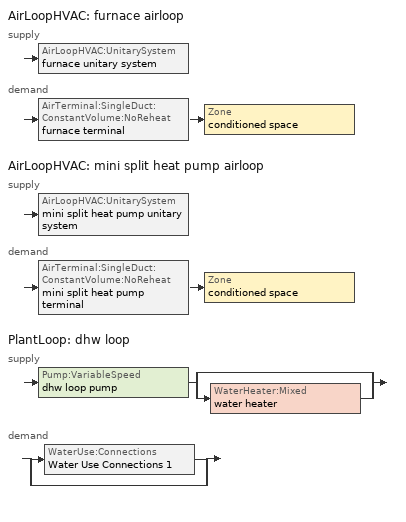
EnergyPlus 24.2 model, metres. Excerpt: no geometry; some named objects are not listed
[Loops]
AirLoopHVAC 'furnace airloop'
 supply: AirLoopHVAC:UnitarySystem 'furnace unitary system'
 demand: AirTerminal:SingleDuct:ConstantVolume:NoReheat 'furnace terminal' > Zone 'conditioned space'
AirLoopHVAC 'mini split heat pump airloop'
 supply: AirLoopHVAC:UnitarySystem 'mini split heat pump unitary system'
 demand: AirTerminal:SingleDuct:ConstantVolume:NoReheat 'mini split heat pump terminal' > Zone 'conditioned space'
PlantLoop 'dhw loop'
 supply: Pump:VariableSpeed 'dhw loop pump' > split
  | bypass
  | WaterHeater:Mixed 'water heater'
 demand: split
  | WaterUse:Connections 'Water Use Connections 1'
  | bypass
[ZoneControl:Thermostat]
conditioned space Thermostat: Zone or ZoneList=conditioned space; Control Type Schedule=conditioned space Thermostat Schedule; Control 1=conditioned space temperature setpoint; Temperature Difference Between Cutout And Setpoint {deltaC}=0
[ThermostatSetpoint:DualSetpoint]
conditioned space temperature setpoint: Heating Setpoint Temperature Schedule=heating setpoint; Cooling Setpoint Temperature Schedule=cooling setpoint
[AirLoopHVAC:UnitarySystem] Control Type=Load; Controlling Zone or Thermostat Location=conditioned space; Dehumidification Control Type=None; Availability Schedule=Always On Discrete; Fan Placement=BlowThrough; DX Heating Coil Sizing Ratio=1; Use DOAS DX Cooling Coil=No; Minimum Supply Air Temperature {C}=2; Latent Load Control=SensibleOnlyLoadControl; Heating Supply Air Flow Rate Method=SupplyAirFlowRate; No Load Supply Air Flow Rate Method=SupplyAirFlowRate; No Load Supply Air Flow Rate {m3/s}=0; No Load Supply Air Flow Rate Control Set To Low Speed=Yes; Maximum Supply Air Temperature {C}=48.8889; Maximum Outdoor Dry-Bulb Temperature for Supplemental Heater Operation {C}=21; Ancillary On-Cycle Electric Power {W}=0; Ancillary Off-Cycle Electric Power {W}=0
Name | Supply Fan | Supply Air Fan Operating Mode Schedule | Heating Coil | Cooling Supply Air Flow Rate Method | Heating Supply Air Flow Rate {m3/s} | Cooling Coil | Cooling Supply Air Flow Rate {m3/s} | Design Specification Multispeed Object
unit heater unitary system | unit heater supply fan | unit heater auto fan schedule | unit heater htg coil | None | 0.00141584
furnace unitary system | furnace supply fan | furnace auto fan schedule | furnace htg coil | None | 0.435136
mini split heat pump unitary system | mini split heat pump supply fan | mini split heat pump auto fan schedule | mini split heat pump htg coil | SupplyAirFlowRate | 0.182644 | mini split heat pump clg coil | 0.182644 | Unitary System Performance Multispeed 1
[Fan:SystemModel] Availability Schedule=Always On Discrete; Speed Control Method=Discrete; Electric Power Minimum Flow Rate Fraction=0.2; Design Pressure Rise {Pa}=500; Motor Efficiency=1; Motor In Air Stream Fraction=1; Design Electric Power Consumption {W}=Autosize; Design Power Sizing Method=PowerPerFlow; Electric Power Per Unit Flow Rate Per Unit Pressure {W/((m3/s)-Pa)}=1.66667; Fan Total Efficiency=0.7; Motor Loss Radiative Fraction=0
Name | Design Maximum Air Flow Rate {m3/s} | Electric Power Per Unit Flow Rate {W/(m3/s)} | Number of Speeds | Speed Flow Fraction 1 | Speed Electric Power Fraction 1 | Speed Flow Fraction 2 | Speed Electric Power Fraction 2 | Speed Flow Fraction 3 | Speed Electric Power Fraction 3 | Speed Flow Fraction 4 | Speed Electric Power Fraction 4
unit heater supply fan | 0.00141584 | 28251.7 | 1 | 1 | 1
furnace supply fan | 0.435136 | 1059.44 | 1 | 1 | 1
mini split heat pump supply fan | 0.224931 | 148.322 | 4 | 0.20706 | 0.00888 | 0.252 | 0.016 | 0.812 | 0.53539 | 1 | 1
[Coil:Heating:Fuel] Availability Schedule=Always On Discrete; On Cycle Parasitic Electric Load {W}=0; Off Cycle Parasitic Fuel Load {W}=0
Name | Fuel Type | Burner Efficiency | Nominal Capacity {W}
unit heater htg coil | OtherFuel1 | 0.3 | 0.293071
furnace htg coil | FuelOilNo2 | 0.83 | 14753.2
[AirTerminal:SingleDuct:ConstantVolume:NoReheat] Availability Schedule=Always On Discrete
Name | Maximum Air Flow Rate {m3/s}
furnace terminal | 0.435136
mini split heat pump terminal | 0.182644
[Zone equipment]
conditioned space: unit heater unitary system, furnace terminal, mini split heat pump terminal
[AirLoopHVAC] Design Return Air Flow Fraction of Supply Air Flow=1
Name | Design Supply Air Flow Rate {m3/s}
furnace airloop | 0.435136
mini split heat pump airloop | 0.182644
[Sizing:System] Type of Load to Size On=Sensible; Design Outdoor Air Flow Rate {m3/s}=Autosize; Central Heating Maximum System Air Flow Ratio=0.3; Preheat Design Temperature {C}=7; Preheat Design Humidity Ratio {kgWater/kgDryAir}=0.008; Precool Design Temperature {C}=12.8; Precool Design Humidity Ratio {kgWater/kgDryAir}=0.008; Central Cooling Design Supply Air Temperature {C}=12.8; Central Heating Design Supply Air Temperature {C}=16.7; Type of Zone Sum to Use=NonCoincident; 100% Outdoor Air in Cooling=Yes; 100% Outdoor Air in Heating=Yes; Central Cooling Design Supply Air Humidity Ratio {kgWater/kgDryAir}=0.0085; Central Heating Design Supply Air Humidity Ratio {kgWater/kgDryAir}=0.008; Cooling Supply Air Flow Rate Method=DesignDay; Cooling Supply Air Flow Rate {m3/s}=0; Cooling Supply Air Flow Rate Per Floor Area {m3/s-m2}=0.00996765; Cooling Fraction of Autosized Cooling Supply Air Flow Rate=1; Cooling Supply Air Flow Rate Per Unit Cooling Capacity {m3/s-W}=3.94755e-05; Heating Supply Air Flow Rate Method=DesignDay; Heating Supply Air Flow Rate {m3/s}=0; Heating Supply Air Flow Rate Per Floor Area {m3/s-m2}=0.00996765; Heating Fraction of Autosized Heating Supply Air Flow Rate=1; Heating Fraction of Autosized Cooling Supply Air Flow Rate=1; Heating Supply Air Flow Rate Per Unit Heating Capacity {m3/s-W}=3.15882e-05; System Outdoor Air Method=ZoneSum; Zone Maximum Outdoor Air Fraction=1; Cooling Design Capacity Method=CoolingDesignCapacity; Cooling Design Capacity {W}=Autosize; Cooling Design Capacity Per Floor Area {W/m2}=234.7; Fraction of Autosized Cooling Design Capacity=1; Heating Design Capacity Method=HeatingDesignCapacity; Heating Design Capacity {W}=Autosize; Heating Design Capacity Per Floor Area {W/m2}=157; Fraction of Autosized Heating Design Capacity=1; Central Cooling Capacity Control Method=OnOff; Occupant Diversity=Autosize
furnace airloop; mini split heat pump airloop
[AvailabilityManager:Scheduled] Schedule=Always On Discrete
furnace airloop Availability Manager; mini split heat pump airloop Availability Manager
[Coil:Heating:DX:MultiSpeed]
mini split heat pump htg coil: Availability Schedule=Always On Discrete; Minimum Outdoor Dry-Bulb Temperature for Compressor Operation {C}=-3.88889; Crankcase Heater Capacity {W}=50; Maximum Outdoor Dry-Bulb Temperature for Crankcase Heater Operation {C}=10; Defrost Energy Input Ratio Function of Temperature Curve=Defrosteir; Maximum Outdoor Dry-Bulb Temperature for Defrost Operation {C}=4.44444; Defrost Strategy=ReverseCycle; Defrost Control=Timed; Defrost Time Period Fraction=0.058333; Resistive Defrost Heater Capacity {W}=AutoSize; Apply Part Load Fraction to Speeds Greater than 1=No; Fuel Type=Electricity; Region number for Calculating HSPF=4; Number of Speeds=2; Speed Gross Rated Heating Capacity 1 {W}=1054.64; Speed Gross Rated Heating COP 1 {W/W}=3.80629; Speed Rated Air Flow Rate 1 {m3/s}=0.05664; Speed Rated Supply Air Fan Power Per Volume Flow Rate 2017 1 {W/(m3/s)}=773.3; Speed Rated Supply Air Fan Power Per Volume Flow Rate 2023 1 {W/(m3/s)}=934.4; Speed Heating Capacity Function of Temperature Curve Name 1=Heat-CAP-fT1; Speed Heating Capacity Function of Flow Fraction Curve Name 1=Heat-CAP-fFF1; Speed Energy Input Ratio Function of Temperature Curve Name 1=Heat-EIR-fT1; Speed Energy Input Ratio Function of Flow Fraction Curve Name 1=Heat-EIR-fFF1; Speed Part Load Fraction Correlation Curve Name 1=Heat-PLF-fPLR1; Speed Rated Waste Heat Fraction of Power Input 1=0.2; Speed Waste Heat Function of Temperature Curve Name 1=ConstantBiquadratic 1; Speed Gross Rated Heating Capacity 2 {W}=4153.86; Speed Gross Rated Heating COP 2 {W/W}=2.55546; Speed Rated Air Flow Rate 2 {m3/s}=0.224762; Speed Rated Supply Air Fan Power Per Volume Flow Rate 2017 2 {W/(m3/s)}=773.3; Speed Rated Supply Air Fan Power Per Volume Flow Rate 2023 2 {W/(m3/s)}=934.4; Speed Heating Capacity Function of Temperature Curve Name 2=Heat-CAP-fT2; Speed Heating Capacity Function of Flow Fraction Curve Name 2=Heat-CAP-fFF2; Speed Energy Input Ratio Function of Temperature Curve Name 2=Heat-EIR-fT2; Speed Energy Input Ratio Function of Flow Fraction Curve Name 2=Heat-EIR-fFF2; Speed Part Load Fraction Correlation Curve Name 2=Heat-PLF-fPLR2; Speed Rated Waste Heat Fraction of Power Input 2=0.2; Speed Waste Heat Function of Temperature Curve Name 2=ConstantBiquadratic 1
[Coil:Cooling:DX:MultiSpeed]
mini split heat pump clg coil: Availability Schedule=Always On Discrete; Condenser Type=AirCooled; Minimum Outdoor Dry-Bulb Temperature for Compressor Operation {C}=-25; Apply Part Load Fraction to Speeds Greater than 1=No; Apply Latent Degradation to Speeds Greater than 1=No; Crankcase Heater Capacity {W}=50; Maximum Outdoor Dry-Bulb Temperature for Crankcase Heater Operation {C}=10; Basin Heater Capacity {W/K}=0; Basin Heater Setpoint Temperature {C}=2; Fuel Type=Electricity; Number of Speeds=2; Speed Gross Rated Total Cooling Capacity 1 {W}=867.288; Speed Gross Rated Sensible Heat Ratio 1=0.806404; Speed Gross Rated Cooling COP 1 {W/W}=3.24129; Speed Rated Air Flow Rate 1 {m3/s}=0.0465387; Speed Rated Evaporator Fan Power Per Volume Flow Rate 2017 1 {W/(m3/s)}=773.3; Speed Rated Evaporator Fan Power Per Volume Flow Rate 2023 1 {W/(m3/s)}=934.4; Speed Total Cooling Capacity Function of Temperature Curve Name 1=Cool-CAP-fT1; Speed Total Cooling Capacity Function of Flow Fraction Curve Name 1=Cool-CAP-fFF1; Speed Energy Input Ratio Function of Temperature Curve Name 1=Cool-EIR-fT1; Speed Energy Input Ratio Function of Flow Fraction Curve Name 1=Cool-EIR-fFF1; Speed Part Load Fraction Correlation Curve Name 1=Cool-PLF-fPLR1; Speed Nominal Time for Condensate Removal to Begin 1 {s}=1000; Speed Ratio of Initial Moisture Evaporation Rate and Steady State Latent Capacity 1=1.5; Speed Maximum Cycling Rate 1 {cycles/hr}=3; Speed Latent Capacity Time Constant 1 {s}=45; Speed Rated Waste Heat Fraction of Power Input 1=0.2; Speed Waste Heat Function of Temperature Curve Name 1=ConstantBiquadratic; Speed Evaporative Condenser Effectiveness 1=0.9; Speed Evaporative Condenser Air Flow Rate 1 {m3/s}=AutoSize; Speed Rated Evaporative Condenser Pump Power Consumption 1 {W}=AutoSize; Speed Gross Rated Total Cooling Capacity 2 {W}=3417.85; Speed Gross Rated Sensible Heat Ratio 2=0.759942; Speed Gross Rated Cooling COP 2 {W/W}=2.58185; Speed Rated Air Flow Rate 2 {m3/s}=0.182507; Speed Rated Evaporator Fan Power Per Volume Flow Rate 2017 2 {W/(m3/s)}=773.3; Speed Rated Evaporator Fan Power Per Volume Flow Rate 2023 2 {W/(m3/s)}=934.4; Speed Total Cooling Capacity Function of Temperature Curve Name 2=Cool-CAP-fT2; Speed Total Cooling Capacity Function of Flow Fraction Curve Name 2=Cool-CAP-fFF2; Speed Energy Input Ratio Function of Temperature Curve Name 2=Cool-EIR-fT2; Speed Energy Input Ratio Function of Flow Fraction Curve Name 2=Cool-EIR-fFF2; Speed Part Load Fraction Correlation Curve Name 2=Cool-PLF-fPLR2; Speed Nominal Time for Condensate Removal to Begin 2 {s}=1000; Speed Ratio of Initial Moisture Evaporation Rate and Steady State Latent Capacity 2=1.5; Speed Maximum Cycling Rate 2 {cycles/hr}=3; Speed Latent Capacity Time Constant 2 {s}=45; Speed Rated Waste Heat Fraction of Power Input 2=0.2; Speed Waste Heat Function of Temperature Curve Name 2=ConstantBiquadratic; Speed Evaporative Condenser Effectiveness 2=0.9; Speed Evaporative Condenser Air Flow Rate 2 {m3/s}=AutoSize; Speed Rated Evaporative Condenser Pump Power Consumption 2 {W}=AutoSize
[UnitarySystemPerformance:Multispeed]
Unitary System Performance Multispeed 1: Number of Speeds for Heating=2; Number of Speeds for Cooling=2; Single Mode Operation=No; No Load Supply Air Flow Rate Ratio=1; Heating Speed Supply Air Flow Ratio 1=0.310345; Cooling Speed Supply Air Flow Ratio 1=0.255; Heating Speed Supply Air Flow Ratio 2=1.23153; Cooling Speed Supply Air Flow Ratio 2=1
[PlantLoop]
dhw loop: Fluid Type=Water; Plant Equipment Operation Scheme=dhw loop Operation Schemes; Maximum Loop Temperature {C}=100; Minimum Loop Temperature {C}=0; Maximum Loop Flow Rate {m3/s}=0.01; Minimum Loop Flow Rate {m3/s}=0; Plant Loop Volume {m3}=0.003; Load Distribution Scheme=Optimal; Plant Loop Demand Calculation Scheme=SingleSetpoint; Common Pipe Simulation=None
[Sizing:Plant]
dhw loop: Loop Type=Heating; Design Loop Exit Temperature {C}=56; Loop Design Temperature Difference {deltaC}=5.55556; Sizing Option=NonCoincident; Zone Timesteps in Averaging Window=1; Coincident Sizing Factor Mode=None
[Pump:VariableSpeed]
dhw loop pump: Design Maximum Flow Rate {m3/s}=0.01; Design Pump Head {Pa}=1; Design Power Consumption {W}=0; Motor Efficiency=0.85; Fraction of Motor Inefficiencies to Fluid Stream=0; Coefficient 1 of the Part Load Performance Curve=0; Coefficient 2 of the Part Load Performance Curve=1; Coefficient 3 of the Part Load Performance Curve=0; Coefficient 4 of the Part Load Performance Curve=0; Design Minimum Flow Rate {m3/s}=0; Pump Control Type=Intermittent; Skin Loss Radiative Fraction=0.5; Design Power Sizing Method=PowerPerFlowPerPressure; Design Electric Power per Unit Flow Rate {W/(m3/s)}=348701.1; Design Shaft Power per Unit Flow Rate per Unit Head {W/((m3/s)-Pa)}=1.28205; Design Minimum Flow Rate Fraction=0
[WaterHeater:Mixed]
water heater: Tank Volume {m3}=0.221447; Setpoint Temperature Schedule=water heater setpoint; Deadband Temperature Difference {deltaC}=2; Maximum Temperature Limit {C}=99; Heater Control Type=Cycle; Heater Maximum Capacity {W}=5500.06; Heater Minimum Capacity {W}=0; Heater Ignition Minimum Flow Rate {m3/s}=0; Heater Ignition Delay {s}=0; Heater Fuel Type=Electricity; Heater Thermal Efficiency=1; Off Cycle Parasitic Fuel Consumption Rate {W}=0; Off Cycle Parasitic Fuel Type=Electricity; Off Cycle Parasitic Heat Fraction to Tank=0; On Cycle Parasitic Fuel Consumption Rate {W}=0; On Cycle Parasitic Fuel Type=Electricity; On Cycle Parasitic Heat Fraction to Tank=0; Ambient Temperature Indicator=Zone; Ambient Temperature Zone=conditioned space; Off Cycle Loss Coefficient to Ambient Temperature {W/K}=2.93714; Off Cycle Loss Fraction to Zone=1; On Cycle Loss Coefficient to Ambient Temperature {W/K}=2.93714; On Cycle Loss Fraction to Zone=1; Use Side Effectiveness=1; Source Side Effectiveness=1; Use Side Design Flow Rate {m3/s}=Autosize; Source Side Design Flow Rate {m3/s}=Autosize; Indirect Water Heating Recovery Time {hr}=1.5; Source Side Flow Control Mode=IndirectHeatPrimarySetpoint
[WaterHeater:Sizing]
water heater: Design Mode=PeakDraw; Time Storage Can Meet Peak Draw {hr}=0.538503; Time for Tank Recovery {hr}=0; Nominal Tank Volume for Autosizing Plant Connections {m3}=1
[SetpointManager:Scheduled]
Setpoint Manager Scheduled 1: Control Variable=Temperature; Schedule=dhw temp
[WaterUse:Connections]
Water Use Connections 1: Drain Water Heat Exchanger Type=None; Drain Water Heat Exchanger Destination=Plant; Water Use Equipment Name 1=dhw fixtures; Water Use Equipment Name 2=dhw distribution waste; Water Use Equipment Name 3=clothes washer; Water Use Equipment Name 4=dishwasher
[WaterUse:Equipment]
Name | Peak Flow Rate {m3/s} | Flow Rate Fraction Schedule | Target Temperature Schedule
dhw fixtures | 4.42001e-06 | dhw fixtures schedule | mixed water temperature schedule
dhw distribution waste | 1.33996e-06 | dhw fixtures schedule | mixed water temperature schedule
clothes washer | 9.69919e-07 | clothes washer schedule
dishwasher | 2.90872e-07 | dishwasher schedule
[PlantEquipmentOperationSchemes]
dhw loop Operation Schemes: Control Scheme Object Type 1=PlantEquipmentOperation:HeatingLoad; Control Scheme Name 1=dhw loop Heating Operation Scheme; Control Scheme Schedule Name 1=Always On Discrete
[PlantEquipmentOperation:HeatingLoad]
dhw loop Heating Operation Scheme: Load Range Lower Limit 1 {W}=0; Load Range Upper Limit 1 {W}=1000000000; Range Equipment List Name 1=dhw loop Heating Equipment List
[PlantEquipmentList]
dhw loop Heating Equipment List: WaterHeater:Mixed, water heater
[EnergyManagementSystem:GlobalVariable]
furnace_airloop_Fan_RTF
infil_program_Qfan
infil_program_Qinf
mini_split_heat_pump_airloop_Fan_RTF
natural_vent_program_Qnv
natural_vent_program_Qwhf
[EnergyManagementSystem:InternalVariable] Internal Data Type=Fan Maximum Mass Flow Rate
Name | Internal Data Index Key
furnace_airloop_max_sup_fan_mfr | furnace supply fan
mini_split_heat_pump_airloop_max_sup_fan_mfr | mini split heat pump supply fan
[EnergyManagementSystem:Sensor]
Name | Output:Variable or Output:Meter Index Key | Output:Variable or Output:Meter
airflow_gain | infil flow | Infiltration Sensible Heat Gain Energy
airflow_gain_1 | natural vent flow | Infiltration Sensible Heat Gain Energy
airflow_gain_2 | whole house fan flow | Infiltration Sensible Heat Gain Energy
airflow_loss | infil flow | Infiltration Sensible Heat Loss Energy
airflow_loss_1 | natural vent flow | Infiltration Sensible Heat Loss Energy
airflow_loss_2 | whole house fan flow | Infiltration Sensible Heat Loss Energy
clg_load_cond |  | Cooling:EnergyTransfer:Zone:CONDITIONED SPACE
clg_sp_s; clg_sp_s_1 | cooling setpoint | Schedule Value
clothes_dryer_exhaust_0_sch_s | clothes dryer exhaust 0 schedule | Schedule Value
conditioned_space_clg_unmet_s | conditioned space | Zone Cooling Setpoint Not Met Time
conditioned_space_htg_unmet_s | conditioned space | Zone Heating Setpoint Not Met Time
cool_season | cooling season schedule | Schedule Value
dhw_loss | water heater | Water Heater Heat Loss Energy
dhw_rtf | water heater | Water Heater Runtime Fraction
fridge_tin_s; tin_s; tin_s_1 | conditioned space | Zone Mean Air Temperature
furnace_airloop_Fan_RTF_s | furnace supply fan | Fan Runtime Fraction
furnace_htg_coil_s | furnace htg coil | Heating Coil Heating Energy
furnace_supply_fan_s | furnace supply fan | Fan Electricity Energy
htg_load_cond |  | Heating:EnergyTransfer:Zone:CONDITIONED SPACE
htg_sp_s; htg_sp_s_1 | heating setpoint | Schedule Value
ig_ee_conv | clothes dryer | Electric Equipment Convective Heating Energy
ig_ee_conv_1 | clothes washer | Electric Equipment Convective Heating Energy
ig_ee_conv_2 | cooking range | Electric Equipment Convective Heating Energy
ig_ee_conv_3 | dishwasher | Electric Equipment Convective Heating Energy
ig_ee_conv_4 | fridge | Electric Equipment Convective Heating Energy
ig_ee_conv_5 | misc plug loads | Electric Equipment Convective Heating Energy
ig_ee_conv_6 | whole house fan | Electric Equipment Convective Heating Energy
ig_ee_rad | clothes dryer | Electric Equipment Radiant Heating Energy
ig_ee_rad_1 | clothes washer | Electric Equipment Radiant Heating Energy
ig_ee_rad_2 | cooking range | Electric Equipment Radiant Heating Energy
ig_ee_rad_3 | dishwasher | Electric Equipment Radiant Heating Energy
ig_ee_rad_4 | fridge | Electric Equipment Radiant Heating Energy
ig_ee_rad_5 | misc plug loads | Electric Equipment Radiant Heating Energy
ig_ee_rad_6 | whole house fan | Electric Equipment Radiant Heating Energy
ig_lgt_conv | interior lighting | Lights Convective Heating Energy
ig_lgt_rad | interior lighting | Lights Radiant Heating Energy
ig_lgt_vis | interior lighting | Lights Visible Radiation Heating Energy
ig_oe_conv | clothes dryer 1 | Other Equipment Convective Heating Energy
ig_oe_conv_1 | cooking range 1 | Other Equipment Convective Heating Energy
ig_oe_conv_2 | general water use latent | Other Equipment Convective Heating Energy
ig_oe_conv_3 | general water use sensible | Other Equipment Convective Heating Energy
ig_oe_conv_4 | water heater energy adjustment1 | Other Equipment Convective Heating Energy
ig_oe_rad | clothes dryer 1 | Other Equipment Radiant Heating Energy
ig_oe_rad_1 | cooking range 1 | Other Equipment Radiant Heating Energy
ig_oe_rad_2 | general water use latent | Other Equipment Radiant Heating Energy
ig_oe_rad_3 | general water use sensible | Other Equipment Radiant Heating Energy
ig_oe_rad_4 | water heater energy adjustment1 | Other Equipment Radiant Heating Energy
ig_ppl_conv | occupants | People Convective Heating Energy
ig_ppl_rad | occupants | People Radiant Heating Energy
im_conv | furniture mass conditioned space 1 | Surface Inside Face Convection Heat Gain Energy
im_conv_1 | partition wall mass | Surface Inside Face Convection Heat Gain Energy
im_ig | furniture mass conditioned space 1 | Surface Inside Face Internal Gains Radiation Heat Gain Energy
im_ig_1 | partition wall mass | Surface Inside Face Internal Gains Radiation Heat Gain Energy
im_lgt | furniture mass conditioned space 1 | Surface Inside Face Lights Radiation Heat Gain Energy
im_lgt_1 | partition wall mass | Surface Inside Face Lights Radiation Heat Gain Energy
im_sol | furniture mass conditioned space 1 | Surface Inside Face Solar Radiation Heat Gain Energy
im_sol_1 | partition wall mass | Surface Inside Face Solar Radiation Heat Gain Energy
im_surf | furniture mass conditioned space 1 | Surface Inside Face Net Surface Thermal Radiation Heat Gain Energy
im_surf_1 | partition wall mass | Surface Inside Face Net Surface Thermal Radiation Heat Gain Energy
mech_vent_range_fan_0_sch_s | mech vent range fan 0 schedule | Schedule Value
mini_split_heat_pump_airloop_Fan_RTF_s | mini split heat pump supply fan | Fan Runtime Fraction Speed 1
mini_split_heat_pump_airloop_Fan_RTF_s_1 | mini split heat pump supply fan | Fan Runtime Fraction Speed 2
mini_split_heat_pump_airloop_Fan_RTF_s_2 | mini split heat pump supply fan | Fan Runtime Fraction Speed 3
mini_split_heat_pump_airloop_Fan_RTF_s_3 | mini split heat pump supply fan | Fan Runtime Fraction Speed 4
mini_split_heat_pump_clg_coil_s | mini split heat pump clg coil | Cooling Coil Total Cooling Energy
mini_split_heat_pump_htg_coil_s | mini split heat pump htg coil | Heating Coil Heating Energy
mini_split_heat_pump_supply_fan_s | mini split heat pump supply fan | Fan Electricity Energy
mv_conv | mech vent house fan | Electric Equipment Convective Heating Energy
mv_conv_1 | mech vent house fan cfis | Electric Equipment Convective Heating Energy
mv_conv_2 | mech vent range fan 0 | Electric Equipment Convective Heating Energy
mv_conv_3 | mech vent house fan latent load | Other Equipment Convective Heating Energy
mv_conv_4 | mech vent house fan sensible load | Other Equipment Convective Heating Energy
mv_rad | mech vent house fan | Electric Equipment Radiant Heating Energy
mv_rad_1 | mech vent house fan cfis | Electric Equipment Radiant Heating Energy
mv_rad_2 | mech vent range fan 0 | Electric Equipment Radiant Heating Energy
mv_rad_3 | mech vent house fan latent load | Other Equipment Radiant Heating Energy
mv_rad_4 | mech vent house fan sensible load | Other Equipment Radiant Heating Energy
natural_vent_s | natural vent schedule | Schedule Value
out_pb_s |  | Site Outdoor Air Barometric Pressure
out_wt_s |  | Site Outdoor Air Humidity Ratio
site_vw_s |  | Site Wind Speed
ss_back_out | Window1 | Surface Window Shortwave from Zone Back Out Window Heat Transfer Rate
ss_back_out_1 | Window10 | Surface Window Shortwave from Zone Back Out Window Heat Transfer Rate
ss_back_out_10 | Window8 | Surface Window Shortwave from Zone Back Out Window Heat Transfer Rate
ss_back_out_11 | Window9 | Surface Window Shortwave from Zone Back Out Window Heat Transfer Rate
ss_back_out_2 | Window12 | Surface Window Shortwave from Zone Back Out Window Heat Transfer Rate
ss_back_out_3 | Window13 | Surface Window Shortwave from Zone Back Out Window Heat Transfer Rate
ss_back_out_4 | Window15 | Surface Window Shortwave from Zone Back Out Window Heat Transfer Rate
ss_back_out_5 | Window16 | Surface Window Shortwave from Zone Back Out Window Heat Transfer Rate
ss_back_out_6 | Window17 | Surface Window Shortwave from Zone Back Out Window Heat Transfer Rate
ss_back_out_7 | Window3 | Surface Window Shortwave from Zone Back Out Window Heat Transfer Rate
ss_back_out_8 | Window5 | Surface Window Shortwave from Zone Back Out Window Heat Transfer Rate
ss_back_out_9 | Window6 | Surface Window Shortwave from Zone Back Out Window Heat Transfer Rate
ss_conv | Door1 | Surface Inside Face Convection Heat Gain Energy
ss_conv_1 | Door2 | Surface Inside Face Convection Heat Gain Energy
ss_conv_10 | Window3 | Surface Inside Face Convection Heat Gain Energy
ss_conv_11 | Window5 | Surface Inside Face Convection Heat Gain Energy
ss_conv_12 | Window6 | Surface Inside Face Convection Heat Gain Energy
ss_conv_13 | Window8 | Surface Inside Face Convection Heat Gain Energy
ss_conv_14 | Window9 | Surface Inside Face Convection Heat Gain Energy
ss_conv_2 | Door3 | Surface Inside Face Convection Heat Gain Energy
ss_conv_3 | Window1 | Surface Inside Face Convection Heat Gain Energy
ss_conv_4 | Window10 | Surface Inside Face Convection Heat Gain Energy
ss_conv_5 | Window12 | Surface Inside Face Convection Heat Gain Energy
ss_conv_6 | Window13 | Surface Inside Face Convection Heat Gain Energy
ss_conv_7 | Window15 | Surface Inside Face Convection Heat Gain Energy
ss_conv_8 | Window16 | Surface Inside Face Convection Heat Gain Energy
ss_conv_9 | Window17 | Surface Inside Face Convection Heat Gain Energy
ss_ig | Door1 | Surface Inside Face Internal Gains Radiation Heat Gain Energy
ss_ig_1 | Door2 | Surface Inside Face Internal Gains Radiation Heat Gain Energy
ss_ig_10 | Window3 | Surface Inside Face Internal Gains Radiation Heat Gain Energy
ss_ig_11 | Window5 | Surface Inside Face Internal Gains Radiation Heat Gain Energy
ss_ig_12 | Window6 | Surface Inside Face Internal Gains Radiation Heat Gain Energy
ss_ig_13 | Window8 | Surface Inside Face Internal Gains Radiation Heat Gain Energy
ss_ig_14 | Window9 | Surface Inside Face Internal Gains Radiation Heat Gain Energy
ss_ig_2 | Door3 | Surface Inside Face Internal Gains Radiation Heat Gain Energy
ss_ig_3 | Window1 | Surface Inside Face Internal Gains Radiation Heat Gain Energy
ss_ig_4 | Window10 | Surface Inside Face Internal Gains Radiation Heat Gain Energy
ss_ig_5 | Window12 | Surface Inside Face Internal Gains Radiation Heat Gain Energy
ss_ig_6 | Window13 | Surface Inside Face Internal Gains Radiation Heat Gain Energy
ss_ig_7 | Window15 | Surface Inside Face Internal Gains Radiation Heat Gain Energy
ss_ig_8 | Window16 | Surface Inside Face Internal Gains Radiation Heat Gain Energy
ss_ig_9 | Window17 | Surface Inside Face Internal Gains Radiation Heat Gain Energy
ss_lgt | Door1 | Surface Inside Face Lights Radiation Heat Gain Energy
ss_lgt_1 | Door2 | Surface Inside Face Lights Radiation Heat Gain Energy
ss_lgt_2 | Door3 | Surface Inside Face Lights Radiation Heat Gain Energy
ss_sol | Door1 | Surface Inside Face Solar Radiation Heat Gain Energy
ss_sol_1 | Door2 | Surface Inside Face Solar Radiation Heat Gain Energy
ss_sol_2 | Door3 | Surface Inside Face Solar Radiation Heat Gain Energy
ss_surf | Door1 | Surface Inside Face Net Surface Thermal Radiation Heat Gain Energy
ss_surf_1 | Door2 | Surface Inside Face Net Surface Thermal Radiation Heat Gain Energy
ss_surf_10 | Window3 | Surface Inside Face Net Surface Thermal Radiation Heat Gain Energy
ss_surf_11 | Window5 | Surface Inside Face Net Surface Thermal Radiation Heat Gain Energy
ss_surf_12 | Window6 | Surface Inside Face Net Surface Thermal Radiation Heat Gain Energy
ss_surf_13 | Window8 | Surface Inside Face Net Surface Thermal Radiation Heat Gain Energy
ss_surf_14 | Window9 | Surface Inside Face Net Surface Thermal Radiation Heat Gain Energy
ss_surf_2 | Door3 | Surface Inside Face Net Surface Thermal Radiation Heat Gain Energy
ss_surf_3 | Window1 | Surface Inside Face Net Surface Thermal Radiation Heat Gain Energy
ss_surf_4 | Window10 | Surface Inside Face Net Surface Thermal Radiation Heat Gain Energy
ss_surf_5 | Window12 | Surface Inside Face Net Surface Thermal Radiation Heat Gain Energy
ss_surf_6 | Window13 | Surface Inside Face Net Surface Thermal Radiation Heat Gain Energy
ss_surf_7 | Window15 | Surface Inside Face Net Surface Thermal Radiation Heat Gain Energy
ss_surf_8 | Window16 | Surface Inside Face Net Surface Thermal Radiation Heat Gain Energy
ss_surf_9 | Window17 | Surface Inside Face Net Surface Thermal Radiation Heat Gain Energy
ss_trans_in | Window1 | Surface Window Transmitted Solar Radiation Rate
ss_trans_in_1 | Window10 | Surface Window Transmitted Solar Radiation Rate
ss_trans_in_10 | Window8 | Surface Window Transmitted Solar Radiation Rate
ss_trans_in_11 | Window9 | Surface Window Transmitted Solar Radiation Rate
ss_trans_in_2 | Window12 | Surface Window Transmitted Solar Radiation Rate
ss_trans_in_3 | Window13 | Surface Window Transmitted Solar Radiation Rate
ss_trans_in_4 | Window15 | Surface Window Transmitted Solar Radiation Rate
ss_trans_in_5 | Window16 | Surface Window Transmitted Solar Radiation Rate
ss_trans_in_6 | Window17 | Surface Window Transmitted Solar Radiation Rate
ss_trans_in_7 | Window3 | Surface Window Transmitted Solar Radiation Rate
ss_trans_in_8 | Window5 | Surface Window Transmitted Solar Radiation Rate
ss_trans_in_9 | Window6 | Surface Window Transmitted Solar Radiation Rate
ss_trans_out | Window1 | Surface Inside Face Initial Transmitted Diffuse Transmitted Out Window Solar Radiation Rate
ss_trans_out_1 | Window10 | Surface Inside Face Initial Transmitted Diffuse Transmitted Out Window Solar Radiation Rate
ss_trans_out_10 | Window8 | Surface Inside Face Initial Transmitted Diffuse Transmitted Out Window Solar Radiation Rate
ss_trans_out_11 | Window9 | Surface Inside Face Initial Transmitted Diffuse Transmitted Out Window Solar Radiation Rate
ss_trans_out_2 | Window12 | Surface Inside Face Initial Transmitted Diffuse Transmitted Out Window Solar Radiation Rate
ss_trans_out_3 | Window13 | Surface Inside Face Initial Transmitted Diffuse Transmitted Out Window Solar Radiation Rate
ss_trans_out_4 | Window15 | Surface Inside Face Initial Transmitted Diffuse Transmitted Out Window Solar Radiation Rate
ss_trans_out_5 | Window16 | Surface Inside Face Initial Transmitted Diffuse Transmitted Out Window Solar Radiation Rate
ss_trans_out_6 | Window17 | Surface Inside Face Initial Transmitted Diffuse Transmitted Out Window Solar Radiation Rate
ss_trans_out_7 | Window3 | Surface Inside Face Initial Transmitted Diffuse Transmitted Out Window Solar Radiation Rate
ss_trans_out_8 | Window5 | Surface Inside Face Initial Transmitted Diffuse Transmitted Out Window Solar Radiation Rate
ss_trans_out_9 | Window6 | Surface Inside Face Initial Transmitted Diffuse Transmitted Out Window Solar Radiation Rate
s_conv | Floor1 | Surface Inside Face Convection Heat Gain Energy
s_conv_1 | Floor2 | Surface Inside Face Convection Heat Gain Energy
s_conv_10 | RimJoist2:225 | Surface Inside Face Convection Heat Gain Energy
s_conv_11 | RimJoist2:315 | Surface Inside Face Convection Heat Gain Energy
s_conv_12 | RimJoist2:45 | Surface Inside Face Convection Heat Gain Energy
s_conv_13 | Roof1:135 | Surface Inside Face Convection Heat Gain Energy
s_conv_14 | Roof1:225 | Surface Inside Face Convection Heat Gain Energy
s_conv_15 | Roof1:315 | Surface Inside Face Convection Heat Gain Energy
s_conv_16 | Roof1:45 | Surface Inside Face Convection Heat Gain Energy
s_conv_17 | Slab1 | Surface Inside Face Convection Heat Gain Energy
s_conv_18 | Wall1:135 | Surface Inside Face Convection Heat Gain Energy
s_conv_19 | Wall1:225 | Surface Inside Face Convection Heat Gain Energy
s_conv_2 | FoundationWall1 | Surface Inside Face Convection Heat Gain Energy
s_conv_20 | Wall1:315 | Surface Inside Face Convection Heat Gain Energy
s_conv_21 | Wall1:45 | Surface Inside Face Convection Heat Gain Energy
s_conv_22 | Wall2:135 | Surface Inside Face Convection Heat Gain Energy
s_conv_23 | Wall2:225 | Surface Inside Face Convection Heat Gain Energy
s_conv_24 | Wall2:315 | Surface Inside Face Convection Heat Gain Energy
s_conv_25 | Wall2:45 | Surface Inside Face Convection Heat Gain Energy
s_conv_26 | Wall3:135 | Surface Inside Face Convection Heat Gain Energy
s_conv_27 | Wall3:225 | Surface Inside Face Convection Heat Gain Energy
s_conv_28 | Wall3:315 | Surface Inside Face Convection Heat Gain Energy
s_conv_29 | Wall3:45 | Surface Inside Face Convection Heat Gain Energy
s_conv_3 | inferred conditioned ceiling | Surface Inside Face Convection Heat Gain Energy
s_conv_4 | inferred conditioned floor | Surface Inside Face Convection Heat Gain Energy
s_conv_5 | RimJoist1:135 | Surface Inside Face Convection Heat Gain Energy
s_conv_6 | RimJoist1:225 | Surface Inside Face Convection Heat Gain Energy
s_conv_7 | RimJoist1:315 | Surface Inside Face Convection Heat Gain Energy
s_conv_8 | RimJoist1:45 | Surface Inside Face Convection Heat Gain Energy
s_conv_9 | RimJoist2:135 | Surface Inside Face Convection Heat Gain Energy
s_ig | Floor1 | Surface Inside Face Internal Gains Radiation Heat Gain Energy
s_ig_1 | Floor2 | Surface Inside Face Internal Gains Radiation Heat Gain Energy
s_ig_10 | RimJoist2:225 | Surface Inside Face Internal Gains Radiation Heat Gain Energy
s_ig_11 | RimJoist2:315 | Surface Inside Face Internal Gains Radiation Heat Gain Energy
s_ig_12 | RimJoist2:45 | Surface Inside Face Internal Gains Radiation Heat Gain Energy
s_ig_13 | Roof1:135 | Surface Inside Face Internal Gains Radiation Heat Gain Energy
s_ig_14 | Roof1:225 | Surface Inside Face Internal Gains Radiation Heat Gain Energy
s_ig_15 | Roof1:315 | Surface Inside Face Internal Gains Radiation Heat Gain Energy
s_ig_16 | Roof1:45 | Surface Inside Face Internal Gains Radiation Heat Gain Energy
s_ig_17 | Slab1 | Surface Inside Face Internal Gains Radiation Heat Gain Energy
s_ig_18 | Wall1:135 | Surface Inside Face Internal Gains Radiation Heat Gain Energy
s_ig_19 | Wall1:225 | Surface Inside Face Internal Gains Radiation Heat Gain Energy
s_ig_2 | FoundationWall1 | Surface Inside Face Internal Gains Radiation Heat Gain Energy
s_ig_20 | Wall1:315 | Surface Inside Face Internal Gains Radiation Heat Gain Energy
s_ig_21 | Wall1:45 | Surface Inside Face Internal Gains Radiation Heat Gain Energy
s_ig_22 | Wall2:135 | Surface Inside Face Internal Gains Radiation Heat Gain Energy
s_ig_23 | Wall2:225 | Surface Inside Face Internal Gains Radiation Heat Gain Energy
s_ig_24 | Wall2:315 | Surface Inside Face Internal Gains Radiation Heat Gain Energy
s_ig_25 | Wall2:45 | Surface Inside Face Internal Gains Radiation Heat Gain Energy
s_ig_26 | Wall3:135 | Surface Inside Face Internal Gains Radiation Heat Gain Energy
s_ig_27 | Wall3:225 | Surface Inside Face Internal Gains Radiation Heat Gain Energy
s_ig_28 | Wall3:315 | Surface Inside Face Internal Gains Radiation Heat Gain Energy
s_ig_29 | Wall3:45 | Surface Inside Face Internal Gains Radiation Heat Gain Energy
s_ig_3 | inferred conditioned ceiling | Surface Inside Face Internal Gains Radiation Heat Gain Energy
s_ig_4 | inferred conditioned floor | Surface Inside Face Internal Gains Radiation Heat Gain Energy
s_ig_5 | RimJoist1:135 | Surface Inside Face Internal Gains Radiation Heat Gain Energy
s_ig_6 | RimJoist1:225 | Surface Inside Face Internal Gains Radiation Heat Gain Energy
s_ig_7 | RimJoist1:315 | Surface Inside Face Internal Gains Radiation Heat Gain Energy
s_ig_8 | RimJoist1:45 | Surface Inside Face Internal Gains Radiation Heat Gain Energy
s_ig_9 | RimJoist2:135 | Surface Inside Face Internal Gains Radiation Heat Gain Energy
s_lgt | Floor1 | Surface Inside Face Lights Radiation Heat Gain Energy
s_lgt_1 | Floor2 | Surface Inside Face Lights Radiation Heat Gain Energy
s_lgt_10 | RimJoist2:225 | Surface Inside Face Lights Radiation Heat Gain Energy
s_lgt_11 | RimJoist2:315 | Surface Inside Face Lights Radiation Heat Gain Energy
s_lgt_12 | RimJoist2:45 | Surface Inside Face Lights Radiation Heat Gain Energy
s_lgt_13 | Roof1:135 | Surface Inside Face Lights Radiation Heat Gain Energy
s_lgt_14 | Roof1:225 | Surface Inside Face Lights Radiation Heat Gain Energy
s_lgt_15 | Roof1:315 | Surface Inside Face Lights Radiation Heat Gain Energy
s_lgt_16 | Roof1:45 | Surface Inside Face Lights Radiation Heat Gain Energy
s_lgt_17 | Slab1 | Surface Inside Face Lights Radiation Heat Gain Energy
s_lgt_18 | Wall1:135 | Surface Inside Face Lights Radiation Heat Gain Energy
s_lgt_19 | Wall1:225 | Surface Inside Face Lights Radiation Heat Gain Energy
s_lgt_2 | FoundationWall1 | Surface Inside Face Lights Radiation Heat Gain Energy
s_lgt_20 | Wall1:315 | Surface Inside Face Lights Radiation Heat Gain Energy
s_lgt_21 | Wall1:45 | Surface Inside Face Lights Radiation Heat Gain Energy
s_lgt_22 | Wall2:135 | Surface Inside Face Lights Radiation Heat Gain Energy
s_lgt_23 | Wall2:225 | Surface Inside Face Lights Radiation Heat Gain Energy
s_lgt_24 | Wall2:315 | Surface Inside Face Lights Radiation Heat Gain Energy
s_lgt_25 | Wall2:45 | Surface Inside Face Lights Radiation Heat Gain Energy
s_lgt_26 | Wall3:135 | Surface Inside Face Lights Radiation Heat Gain Energy
s_lgt_27 | Wall3:225 | Surface Inside Face Lights Radiation Heat Gain Energy
s_lgt_28 | Wall3:315 | Surface Inside Face Lights Radiation Heat Gain Energy
s_lgt_29 | Wall3:45 | Surface Inside Face Lights Radiation Heat Gain Energy
s_lgt_3 | inferred conditioned ceiling | Surface Inside Face Lights Radiation Heat Gain Energy
s_lgt_4 | inferred conditioned floor | Surface Inside Face Lights Radiation Heat Gain Energy
s_lgt_5 | RimJoist1:135 | Surface Inside Face Lights Radiation Heat Gain Energy
s_lgt_6 | RimJoist1:225 | Surface Inside Face Lights Radiation Heat Gain Energy
s_lgt_7 | RimJoist1:315 | Surface Inside Face Lights Radiation Heat Gain Energy
s_lgt_8 | RimJoist1:45 | Surface Inside Face Lights Radiation Heat Gain Energy
s_lgt_9 | RimJoist2:135 | Surface Inside Face Lights Radiation Heat Gain Energy
s_sol | Floor1 | Surface Inside Face Solar Radiation Heat Gain Energy
s_sol_1 | Floor2 | Surface Inside Face Solar Radiation Heat Gain Energy
s_sol_10 | RimJoist2:225 | Surface Inside Face Solar Radiation Heat Gain Energy
s_sol_11 | RimJoist2:315 | Surface Inside Face Solar Radiation Heat Gain Energy
s_sol_12 | RimJoist2:45 | Surface Inside Face Solar Radiation Heat Gain Energy
s_sol_13 | Roof1:135 | Surface Inside Face Solar Radiation Heat Gain Energy
s_sol_14 | Roof1:225 | Surface Inside Face Solar Radiation Heat Gain Energy
s_sol_15 | Roof1:315 | Surface Inside Face Solar Radiation Heat Gain Energy
s_sol_16 | Roof1:45 | Surface Inside Face Solar Radiation Heat Gain Energy
s_sol_17 | Slab1 | Surface Inside Face Solar Radiation Heat Gain Energy
s_sol_18 | Wall1:135 | Surface Inside Face Solar Radiation Heat Gain Energy
s_sol_19 | Wall1:225 | Surface Inside Face Solar Radiation Heat Gain Energy
s_sol_2 | FoundationWall1 | Surface Inside Face Solar Radiation Heat Gain Energy
s_sol_20 | Wall1:315 | Surface Inside Face Solar Radiation Heat Gain Energy
s_sol_21 | Wall1:45 | Surface Inside Face Solar Radiation Heat Gain Energy
s_sol_22 | Wall2:135 | Surface Inside Face Solar Radiation Heat Gain Energy
s_sol_23 | Wall2:225 | Surface Inside Face Solar Radiation Heat Gain Energy
s_sol_24 | Wall2:315 | Surface Inside Face Solar Radiation Heat Gain Energy
s_sol_25 | Wall2:45 | Surface Inside Face Solar Radiation Heat Gain Energy
s_sol_26 | Wall3:135 | Surface Inside Face Solar Radiation Heat Gain Energy
s_sol_27 | Wall3:225 | Surface Inside Face Solar Radiation Heat Gain Energy
s_sol_28 | Wall3:315 | Surface Inside Face Solar Radiation Heat Gain Energy
s_sol_29 | Wall3:45 | Surface Inside Face Solar Radiation Heat Gain Energy
s_sol_3 | inferred conditioned ceiling | Surface Inside Face Solar Radiation Heat Gain Energy
s_sol_4 | inferred conditioned floor | Surface Inside Face Solar Radiation Heat Gain Energy
s_sol_5 | RimJoist1:135 | Surface Inside Face Solar Radiation Heat Gain Energy
s_sol_6 | RimJoist1:225 | Surface Inside Face Solar Radiation Heat Gain Energy
s_sol_7 | RimJoist1:315 | Surface Inside Face Solar Radiation Heat Gain Energy
s_sol_8 | RimJoist1:45 | Surface Inside Face Solar Radiation Heat Gain Energy
s_sol_9 | RimJoist2:135 | Surface Inside Face Solar Radiation Heat Gain Energy
s_surf | Floor1 | Surface Inside Face Net Surface Thermal Radiation Heat Gain Energy
s_surf_1 | Floor2 | Surface Inside Face Net Surface Thermal Radiation Heat Gain Energy
s_surf_10 | RimJoist2:225 | Surface Inside Face Net Surface Thermal Radiation Heat Gain Energy
s_surf_11 | RimJoist2:315 | Surface Inside Face Net Surface Thermal Radiation Heat Gain Energy
s_surf_12 | RimJoist2:45 | Surface Inside Face Net Surface Thermal Radiation Heat Gain Energy
s_surf_13 | Roof1:135 | Surface Inside Face Net Surface Thermal Radiation Heat Gain Energy
s_surf_14 | Roof1:225 | Surface Inside Face Net Surface Thermal Radiation Heat Gain Energy
s_surf_15 | Roof1:315 | Surface Inside Face Net Surface Thermal Radiation Heat Gain Energy
s_surf_16 | Roof1:45 | Surface Inside Face Net Surface Thermal Radiation Heat Gain Energy
s_surf_17 | Slab1 | Surface Inside Face Net Surface Thermal Radiation Heat Gain Energy
s_surf_18 | Wall1:135 | Surface Inside Face Net Surface Thermal Radiation Heat Gain Energy
s_surf_19 | Wall1:225 | Surface Inside Face Net Surface Thermal Radiation Heat Gain Energy
s_surf_2 | FoundationWall1 | Surface Inside Face Net Surface Thermal Radiation Heat Gain Energy
s_surf_20 | Wall1:315 | Surface Inside Face Net Surface Thermal Radiation Heat Gain Energy
s_surf_21 | Wall1:45 | Surface Inside Face Net Surface Thermal Radiation Heat Gain Energy
s_surf_22 | Wall2:135 | Surface Inside Face Net Surface Thermal Radiation Heat Gain Energy
s_surf_23 | Wall2:225 | Surface Inside Face Net Surface Thermal Radiation Heat Gain Energy
s_surf_24 | Wall2:315 | Surface Inside Face Net Surface Thermal Radiation Heat Gain Energy
s_surf_25 | Wall2:45 | Surface Inside Face Net Surface Thermal Radiation Heat Gain Energy
s_surf_26 | Wall3:135 | Surface Inside Face Net Surface Thermal Radiation Heat Gain Energy
s_surf_27 | Wall3:225 | Surface Inside Face Net Surface Thermal Radiation Heat Gain Energy
s_surf_28 | Wall3:315 | Surface Inside Face Net Surface Thermal Radiation Heat Gain Energy
s_surf_29 | Wall3:45 | Surface Inside Face Net Surface Thermal Radiation Heat Gain Energy
s_surf_3 | inferred conditioned ceiling | Surface Inside Face Net Surface Thermal Radiation Heat Gain Energy
s_surf_4 | inferred conditioned floor | Surface Inside Face Net Surface Thermal Radiation Heat Gain Energy
s_surf_5 | RimJoist1:135 | Surface Inside Face Net Surface Thermal Radiation Heat Gain Energy
s_surf_6 | RimJoist1:225 | Surface Inside Face Net Surface Thermal Radiation Heat Gain Energy
s_surf_7 | RimJoist1:315 | Surface Inside Face Net Surface Thermal Radiation Heat Gain Energy
s_surf_8 | RimJoist1:45 | Surface Inside Face Net Surface Thermal Radiation Heat Gain Energy
s_surf_9 | RimJoist2:135 | Surface Inside Face Net Surface Thermal Radiation Heat Gain Energy
tout_db; tout_db_1 | Environment | Site Outdoor Air Drybulb Temperature
tout_s | conditioned space | Zone Outdoor Air Drybulb Temperature
unit_heater_htg_coil_s | unit heater htg coil | Heating Coil Heating Energy
unit_heater_supply_fan_s | unit heater supply fan | Fan Electricity Energy
water_heater_energy | water heater | Water Heater Electricity Rate
water_heater_off_cycle_parasitic | water heater | Water Heater Off Cycle Parasitic Electricity Rate
water_heater_on_cycle_parasitic | water heater | Water Heater On Cycle Parasitic Electricity Rate
win_s | conditioned space | Zone Air Humidity Ratio
[EnergyManagementSystem:Actuator]
Name | Actuated Component Unique | Actuated Component Type | Actuated Component Control Type
fridge_schedule_act | fridge schedule | Schedule:Constant | Schedule Value
infil_flow_act | infil flow | Zone Infiltration | Air Exchange Flow Rate
mech_vent_house_fan_cfis_act | mech vent house fan cfis | ElectricEquipment | Electricity Rate
mech_vent_house_fan_latent_load_act | mech vent house fan latent load | OtherEquipment | Power Level
mech_vent_house_fan_sensible_load_act | mech vent house fan sensible load | OtherEquipment | Power Level
mini_split_heat_pump_supply_fan_pressure_rise_act | mini split heat pump supply fan | Fan | Fan Pressure Rise
mini_split_heat_pump_supply_fan_total_efficiency_act | mini split heat pump supply fan | Fan | Fan Total Efficiency
natural_vent_flow_act | natural vent flow | Zone Infiltration | Air Exchange Flow Rate
Sequential_Fraction_Schedule_2_act | Sequential Fraction Schedule 2 | Schedule:Constant | Schedule Value
water_heater_ec_adj_act | water heater energy adjustment1 | OtherEquipment | Power Level
whole_house_fan_act | whole house fan | ElectricEquipment | Electricity Rate
whole_house_fan_flow_act | whole house fan flow | Zone Infiltration | Air Exchange Flow Rate
whole_house_fan_mix_act | whole house fan mix | ZoneMixing | Air Exchange Flow Rate
[EnergyManagementSystem:Program]
fridge_schedule_program: Set Tin = fridge_tin_s*(9.0/5.0)+32.0; Set fridge_schedule_act = 0; If (Hour == 0); Set fridge_schedule_act = (-0.487+0.019*Tin); ElseIf (Hour == 1); Set fridge_schedule_act = (-0.34+0.016*Tin); ElseIf (Hour == 2); Set fridge_schedule_act = (-0.37+0.017*Tin); ElseIf (Hour == 3); Set fridge_schedule_act = (-0.361+0.016*Tin); ElseIf (Hour == 4); Set fridge_schedule_act = (-0.515+0.018*Tin); ElseIf (Hour == 5); Set fridge_schedule_act = (-0.684+0.021*Tin); ElseIf (Hour == 6); Set fridge_schedule_act = (-0.471+0.019*Tin); ElseIf (Hour == 7); Set fridge_schedule_act = (-0.159+0.015*Tin); ElseIf (Hour == 8); Set fridge_schedule_act = (-0.079+0.015*Tin); ElseIf (Hour == 9); Set fridge_schedule_act = (-0.417+0.019*Tin); ElseIf (Hour == 10); Set fridge_schedule_act = (-0.411+0.018*Tin); ElseIf (Hour == 11); Set fridge_schedule_act = (-0.386+0.018*Tin); ElseIf (Hour == 12); Set fridge_schedule_act = (-0.24+0.016*Tin); ElseIf (Hour == 13); Set fridge_schedule_act = (-0.314+0.017*Tin); ElseIf (Hour == 14); Set fridge_schedule_act = (-0.16+0.015*Tin); ElseIf (Hour == 15); Set fridge_schedule_act = (-0.121+0.015*Tin); ElseIf (Hour == 16); Set fridge_schedule_act = (-0.469+0.02*Tin); ElseIf (Hour == 17); Set fridge_schedule_act = (-0.412+0.02*Tin); ElseIf (Hour == 18); Set fridge_schedule_act = (-0.091+0.017*Tin); ElseIf (Hour == 19); Set fridge_schedule_act = (0.077+0.014*Tin); ElseIf (Hour == 20); Set fridge_schedule_act = (-0.118+0.016*Tin); ElseIf (Hour == 21); Set fridge_schedule_act = (-0.247+0.017*Tin); ElseIf (Hour == 22); Set fridge_schedule_act = (-0.445+0.019*Tin); ElseIf (Hour == 23); Set fridge_schedule_act = (-0.544+0.02*Tin); EndIf
furnace_supply_fan_disaggregate_program: Set furnace_supply_fan_backup_htg = 0; If furnace_htg_coil_s > 0; Set furnace_supply_fan_backup_htg = furnace_supply_fan_s; EndIf
mini_split_heat_pump_supply_fan_disaggregate_program: Set mini_split_heat_pump_supply_fan_clg = 0; Set mini_split_heat_pump_supply_fan_primary_htg = 0; If mini_split_heat_pump_clg_coil_s > 0; Set mini_split_heat_pump_supply_fan_clg = mini_split_heat_pump_supply_fan_s; Else; Set mini_split_heat_pump_supply_fan_primary_htg = mini_split_heat_pump_supply_fan_s; EndIf
mini_split_heat_pump_supply_fan_power_program: If tout_db_1 < -3.89; Set mini_split_heat_pump_supply_fan_pressure_rise_act = 0; Set mini_split_heat_pump_supply_fan_total_efficiency_act = 1; Else; Set mini_split_heat_pump_supply_fan_pressure_rise_act = NULL; Set mini_split_heat_pump_supply_fan_total_efficiency_act = NULL; EndIf
natural_vent_program: Set Tin = tin_s; Set Tout = tout_s; Set Wout = out_wt_s; Set Pbar = out_pb_s; Set Phiout = (@RhFnTdbWPb Tout Wout Pbar); Set MaxHR = 0.0115; Set Tnvsp = (htg_sp_s + clg_sp_s) / 2; Set NVavail = natural_vent_s; Set ClgSsnAvail = cool_season; Set Qnv = 0; Set Qwhf = 0; Set whole_house_fan_mix_act = 0; Set whole_house_fan_act = 0; If ((Wout < MaxHR) && (Tin > Tout) && (Tin > Tnvsp) && (ClgSsnAvail > 0)); Set WHF_Flow = 0; Set Adj = (Tin-Tnvsp)/(Tin-Tout); Set Adj = (@Min Adj 1); Set Adj = (@Max Adj 0); If (WHF_Flow > 0); Set Qwhf = WHF_Flow*Adj; Set whole_house_fan_mix_act = WHF_Flow*Adj; Set WHF_W = 0; Set whole_house_fan_act = WHF_W*Adj; ElseIf (NVavail > 0); Set NVArea = 0.0; Set Cs = 0.00018284700194254284; Set Cw = 3.1654834504583456e-05; Set Tdiff = Tin-Tout; Set dT = (@Abs Tdiff); Set Vwind = site_vw_s; Set SGNV = NVArea*Adj*((((Cs*dT)+(Cw*(Vwind^2)))^0.5)/1000); Set MaxNV = 2.385000562634496; Set Qnv = (@Min SGNV MaxNV); EndIf; EndIf; Set natural_vent_flow_act = Qnv; Set whole_house_fan_flow_act = Qwhf; Set natural_vent_program_Qnv = Qnv; Set natural_vent_program_Qwhf = Qwhf
[Schedule:Constant]
Name | Hourly Value
Always On Discrete | 1
unit heater auto fan schedule; furnace auto fan schedule; mini split heat pump auto fan schedule | 0
dhw temp; water heater setpoint | 56
mixed water temperature schedule | 40.5556
[Schedule:Day:Interval]
clothes washer schedule day: No, 01:00, 0.104651, 02:00, 0.0813953, 04:00, 0.0465116, 05:00, 0.0813953, 06:00, 0.127907, 07:00, 0.255814, 08:00, 0.569767, 09:00, 0.848837, 10:00, 1, 11:00, 0.976744, 12:00, 0.872093, 13:00, 0.77907, 14:00, 0.697674, 15:00, 0.569767, 16:00, 0.593023, 17:00, 0.581395, 21:00, 0.569767, 22:00, 0.546512, 23:00, 0.372093, 24:00, 0.197674
clothes washer schedule default day; dishwasher schedule default day; heating setpoint default day; cooling setpoint default day; dhw fixtures schedule default day: No, 24:00, 0
dishwasher schedule day: No, 01:00, 0.135135, 02:00, 0.0630631, 03:00, 0.045045, 05:00, 0.027027, 06:00, 0.0900901, 07:00, 0.18018, 08:00, 0.279279, 09:00, 0.522523, 10:00, 0.585586, 11:00, 0.504505, 12:00, 0.432432, 13:00, 0.378378, 14:00, 0.414414, 15:00, 0.324324, 17:00, 0.342342, 18:00, 0.441441, 19:00, 0.783784, 20:00, 1, 21:00, 0.810811, 22:00, 0.603604, 23:00, 0.396396, 24:00, 0.279279
heating setpoint day: No, 07:00, 18, 23:00, 21, 24:00, 18
cooling setpoint day: No, 24:00, 25
dhw fixtures schedule day: No, 01:00, 0.139535, 02:00, 0.0697674, 03:00, 0.0465116, 04:00, 0.0581395, 05:00, 0.116279, 06:00, 0.395349, 07:00, 0.906977, 08:00, 1, 09:00, 0.930233, 10:00, 0.77907, 11:00, 0.651163, 12:00, 0.546512, 13:00, 0.465116, 14:00, 0.406977, 15:00, 0.383721, 16:00, 0.360465, 17:00, 0.44186, 18:00, 0.593023, 20:00, 0.697674, 21:00, 0.639535, 22:00, 0.55814, 23:00, 0.44186, 24:00, 0.302326
[Schedule:Week:Daily]
clothes washer schedule Week Rule - Jan1-Dec31: clothes washer schedule day, clothes washer schedule day, clothes washer schedule day, clothes washer schedule day, clothes washer schedule day, clothes washer schedule day, clothes washer schedule day, clothes washer schedule default day, clothes washer schedule default day, clothes washer schedule default day, clothes washer schedule default day, clothes washer schedule default day
dishwasher schedule Week Rule - Jan1-Dec31: dishwasher schedule day, dishwasher schedule day, dishwasher schedule day, dishwasher schedule day, dishwasher schedule day, dishwasher schedule day, dishwasher schedule day, dishwasher schedule default day, dishwasher schedule default day, dishwasher schedule default day, dishwasher schedule default day, dishwasher schedule default day
heating setpoint Week Rule - Jan1-Dec31: heating setpoint day, heating setpoint day, heating setpoint day, heating setpoint day, heating setpoint day, heating setpoint day, heating setpoint day, heating setpoint default day, heating setpoint default day, heating setpoint default day, heating setpoint default day, heating setpoint default day
cooling setpoint Week Rule - Jan1-Dec31: cooling setpoint day, cooling setpoint day, cooling setpoint day, cooling setpoint day, cooling setpoint day, cooling setpoint day, cooling setpoint day, cooling setpoint default day, cooling setpoint default day, cooling setpoint default day, cooling setpoint default day, cooling setpoint default day
dhw fixtures schedule Week Rule - Jan1-Dec31: dhw fixtures schedule day, dhw fixtures schedule day, dhw fixtures schedule day, dhw fixtures schedule day, dhw fixtures schedule day, dhw fixtures schedule day, dhw fixtures schedule day, dhw fixtures schedule default day, dhw fixtures schedule default day, dhw fixtures schedule default day, dhw fixtures schedule default day, dhw fixtures schedule default day
[Schedule:Year]
clothes washer schedule: clothes washer schedule Week Rule - Jan1-Dec31, 1, 1, 12, 31
dishwasher schedule: dishwasher schedule Week Rule - Jan1-Dec31, 1, 1, 12, 31
heating setpoint: heating setpoint Week Rule - Jan1-Dec31, 1, 1, 12, 31
cooling setpoint: cooling setpoint Week Rule - Jan1-Dec31, 1, 1, 12, 31
dhw fixtures schedule: dhw fixtures schedule Week Rule - Jan1-Dec31, 1, 1, 12, 31
[Schedule:Compact]
conditioned space Thermostat Schedule: Through: 12/31, For: AllDays, Until: 24:00, 4
[Curve:Biquadratic] Coefficient2 x=0; Coefficient3 x**2=0; Coefficient4 y=0; Coefficient5 y**2=0; Coefficient6 x*y=0
Name | Coefficient1 Constant | Minimum Value of x {BasedOnField A2} | Maximum Value of x {BasedOnField A2} | Minimum Value of y {BasedOnField A3} | Maximum Value of y {BasedOnField A3}
Defrosteir | 0.1528 | -100 | 100 | -100 | 100
ConstantBiquadratic 1; ConstantBiquadratic | 1 | 0 | 1 | 0 | 1
[Table:Lookup]
Heat-CAP-fT1: Heat-CAP-fT1 Independent Variable List, None, 1, 0, Dimensionless, 0.64261, 0.664492, 0.688892, 0.716229, 0.74702, 0.781916, 0.821748, 0.86205, 0.908041, 0.960977, 1.02252, 1.07815, 1.14184, 0.611181, 0.634182, 0.65965, 0.688008, 0.719775, 0.755606, 0.796333, 0.837399, 0.884126, 0.937773, 1, 1.05615, 1.12035, 0.579753, 0.603872, 0.630409, 0.659787, 0.69253, 0.729295, 0.770918, 0.812748, 0.860211, 0.914569, 0.977482, 1.03416, 1.09886
Heat-EIR-fT1: Heat-EIR-fT1 Independent Variable List, None, 1, 0, Dimensionless, 1.61151, 1.53225, 1.45322, 1.3745, 1.29619, 1.21844, 1.14145, 1.07407, 1.00784, 0.943167, 0.88061, 0.833527, 0.78848, 1.86099, 1.7708, 1.68061, 1.59042, 1.50023, 1.41005, 1.31986, 1.23989, 1.15993, 1.07996, 1, 0.937368, 0.874736, 2.14441, 2.04266, 1.9407, 1.83846, 1.73585, 1.63271, 1.52883, 1.43585, 1.34173, 1.24599, 1.14801, 1.06918, 0.988054
Heat-CAP-fT2: Heat-CAP-fT2 Independent Variable List, None, 1, 0, Dimensionless, 0.411881, 0.495663, 0.59174, 0.703132, 0.796355, 0.901932, 1.02252, 1.21106, 0.391737, 0.474889, 0.57044, 0.681386, 0.774325, 0.879646, 1, 1.18827, 0.371592, 0.454114, 0.549139, 0.65964, 0.752294, 0.857359, 0.977482, 1.16548
Heat-EIR-fT2: Heat-EIR-fT2 Independent Variable List, None, 1, 0, Dimensionless, 1.30544, 1.21886, 1.13347, 1.04999, 0.990936, 0.93418, 0.88061, 0.816325, 1.50754, 1.40973, 1.31192, 1.21411, 1.14274, 1.07137, 1, 0.905628, 1.73713, 1.62819, 1.51817, 1.40634, 1.32291, 1.23713, 1.14801, 1.02295
Cool-CAP-fT1: Cool-CAP-fT1 Independent Variable List, None, 1, 0, Dimensionless, 1.18721, 1.12923, 1.08524, 1.05074, 1.02376, 1.00146, 0.982348, 1.30488, 1.21602, 1.15003, 1.09909, 1.0597, 1.02744, 1, 1.80482, 1.6822, 1.59204, 1.52293, 1.46977, 1.42641, 1.38965
Cool-EIR-fT1: Cool-EIR-fT1 Independent Variable List, None, 1, 0, Dimensionless, 0.410015, 0.514694, 0.617428, 0.717016, 0.811105, 0.903451, 0.996522, 0.493173, 0.578657, 0.664142, 0.749626, 0.832482, 0.915339, 1, 0.221524, 0.268744, 0.330372, 0.397215, 0.46352, 0.53007, 0.597866
Cool-CAP-fT2: Cool-CAP-fT2 Independent Variable List, None, 1, 0, Dimensionless, 1.00321, 0.996248, 0.991381, 0.987904, 0.985513, 0.983715, 0.982348, 1.10264, 1.07308, 1.05078, 1.03336, 1.02018, 1.00924, 1, 1.52509, 1.48446, 1.45463, 1.43186, 1.41495, 1.40114, 1.38965
Cool-EIR-fT2: Cool-EIR-fT2 Independent Variable List, None, 1, 0, Dimensionless, 0.42733, 0.531173, 0.633056, 0.731662, 0.821518, 0.909607, 0.996522, 0.514, 0.597646, 0.681292, 0.764938, 0.843257, 0.921576, 1, 0.230879, 0.277317, 0.338574, 0.405328, 0.469381, 0.533682, 0.597866
[Table:IndependentVariableList]
Heat-CAP-fT1 Independent Variable List: dry_bulb_temp_in, dry_bulb_temp_out 4
Heat-EIR-fT1 Independent Variable List: dry_bulb_temp_in 1, dry_bulb_temp_out 5
Heat-CAP-fT2 Independent Variable List: dry_bulb_temp_in 2, dry_bulb_temp_out 6
Heat-EIR-fT2 Independent Variable List: dry_bulb_temp_in 3, dry_bulb_temp_out 7
Cool-CAP-fT1 Independent Variable List: wet_bulb_temp_in, dry_bulb_temp_out
Cool-EIR-fT1 Independent Variable List: wet_bulb_temp_in 1, dry_bulb_temp_out 1
Cool-CAP-fT2 Independent Variable List: wet_bulb_temp_in 2, dry_bulb_temp_out 2
Cool-EIR-fT2 Independent Variable List: wet_bulb_temp_in 3, dry_bulb_temp_out 3
[Table:IndependentVariable]
dry_bulb_temp_in; dry_bulb_temp_in 1; dry_bulb_temp_in 2; dry_bulb_temp_in 3: Linear, Constant, -100, 100, Dimensionless, 15.5556, 21.1111, 26.6667
dry_bulb_temp_out 4; dry_bulb_temp_out 5: Linear, Constant, -100, 100, Dimensionless, -15, -13.6197, -12.0913, -10.3896, -8.48321, -6.33298, -3.88889, -1.42452, 1.37964, 4.59905, 8.33333, 11.7032, 15.5556
dry_bulb_temp_out 6; dry_bulb_temp_out 7: Linear, Constant, -100, 100, Dimensionless, -15, -11.8102, -8.14486, -3.88889, -0.323704, 3.71647, 8.33333, 15.5556
wet_bulb_temp_in; wet_bulb_temp_in 1; wet_bulb_temp_in 2; wet_bulb_temp_in 3: Linear, Constant, -100, 100, Dimensionless, 10, 19.4444, 26.6667
dry_bulb_temp_out; dry_bulb_temp_out 1: Linear, Constant, -100, 100, Dimensionless, 12.7778, 19.2551, 24.0649, 27.7778, 30.6488, 33, 35
dry_bulb_temp_out 2; dry_bulb_temp_out 3: Linear, Constant, -100, 100, Dimensionless, 12.7778, 19.1774, 24.0055, 27.7778, 30.6314, 33, 35
[Curve:Quadratic] Coefficient3 x**2=0; Minimum Value of x {BasedOnField A2}=0
Name | Coefficient1 Constant | Coefficient2 x | Maximum Value of x {BasedOnField A2} | Minimum Curve Output {BasedOnField A3} | Maximum Curve Output {BasedOnField A3}
Heat-CAP-fFF1; Heat-EIR-fFF1; Heat-CAP-fFF2; Heat-EIR-fFF2; Cool-CAP-fFF1; Cool-EIR-fFF1; Cool-CAP-fFF2; Cool-EIR-fFF2 | 1 | 0 | 2 | 0 | 2
Heat-PLF-fPLR1; Heat-PLF-fPLR2; Cool-PLF-fPLR1; Cool-PLF-fPLR2 | 0.75 | 0.25 | 1 | 0.7 | 1
